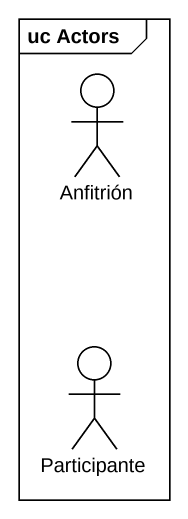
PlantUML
@startuml
mainframe uc Actors
actor Anfitrión
actor Participante
@enduml
